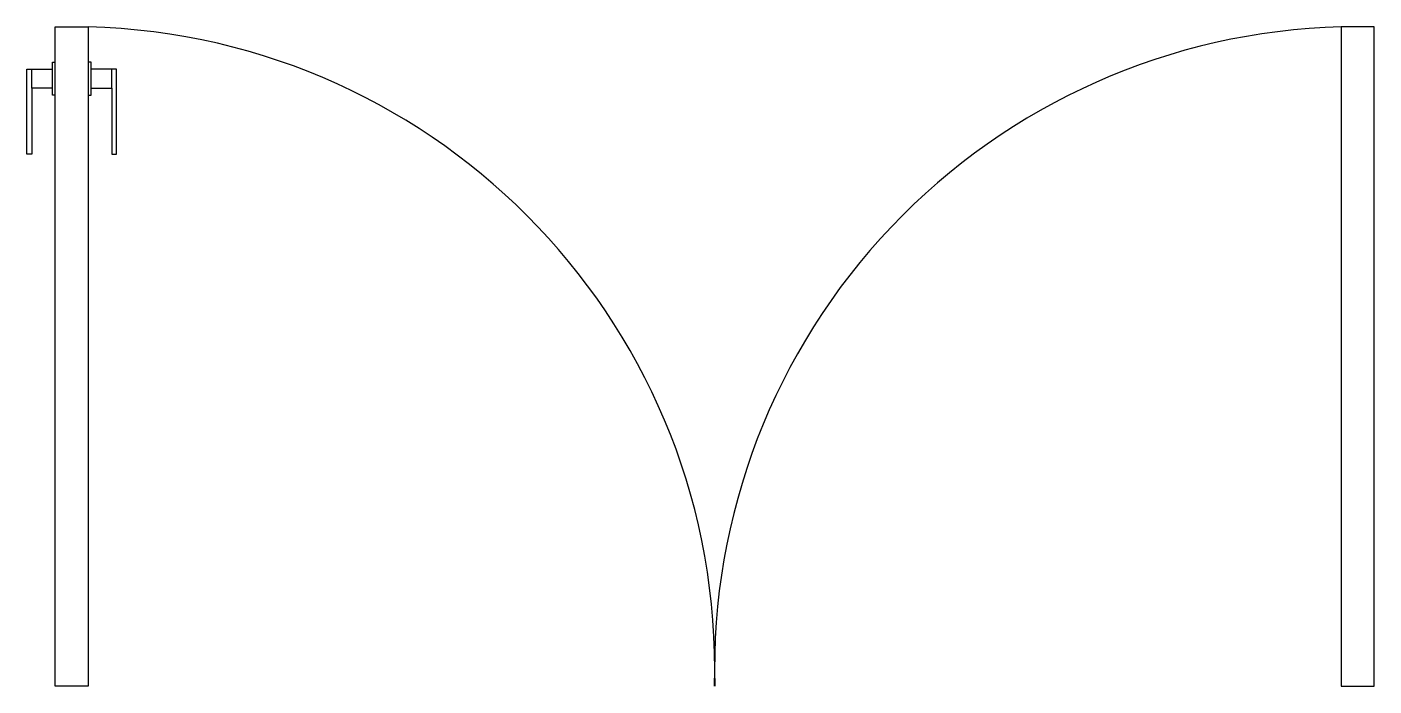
# Model space of a CAD drawing. Header units: millimetres. Extents: x 8.54 to 9.97, y 11.3 to 12.
import ezdxf

# ---------------------------------------------------------------- set-up
doc = ezdxf.new("R2010")
doc.units = ezdxf.units.MM
doc.header["$LTSCALE"] = 10
for name, color, linetype in [('ger_txt_r80', 2, 'Continuous'), ('PORTAS', 2, 'Continuous'), ('Portas_maçanetas', 1, 'Continuous')]:
    doc.layers.add(name, color=color, linetype=linetype)

# ---------------------------------------------------------------- blocks, each defined once
blk = doc.blocks.new('maçaneta_01')
at = {"layer": 'Portas_maçanetas', "color": 1}
for points in [[(0, -0.0725), (-0.003, -0.0725), (-0.003, -0.065), (-0.025, -0.065), (-0.025, -0.135), (-0.03, -0.135), (-0.03, -0.045), (-0.003, -0.045), (-0.003, -0.0375), (0, -0.0375)], [(0.035, -0.0725), (0.038, -0.0725), (0.038, -0.065), (0.06, -0.065), (0.06, -0.135), (0.065, -0.135), (0.065, -0.045), (0.038, -0.045), (0.038, -0.0375), (0.035, -0.0375)], [(-0.025, -0.065), (-0.025, -0.045)], [(-0.003, -0.065), (-0.003, -0.045)], [(0.038, -0.065), (0.038, -0.045)], [(0.06, -0.065), (0.06, -0.045)]]:
    blk.add_lwpolyline(points, dxfattribs=at)

msp = doc.modelspace()

# ---------------------------------------------------------------- linework, layer by layer
at = {"layer": 'ger_txt_r80', "color": 1}
for centre, start, end in [((8.5859, 11.3185), 358.5309, 88.5309), ((9.951, 11.3185), 91.4691, 181.4691)]:
    msp.add_arc(centre, 0.6827, start, end, dxfattribs=at)
at = {"layer": 'PORTAS'}
for points in [[(8.5685, 12.001), (8.6035, 12.001), (8.6035, 11.301), (8.5685, 11.301)], [(9.9685, 12.001), (9.9335, 12.001), (9.9335, 11.301), (9.9685, 11.301)]]:
    msp.add_lwpolyline(points, close=True, dxfattribs=at)

# ---------------------------------------------------------------- block references
at = {"layer": 'Portas_maçanetas'}
msp.add_blockref('maçaneta_01', (8.5685, 12.001), dxfattribs=at)

doc.saveas('drawing.dxf')
